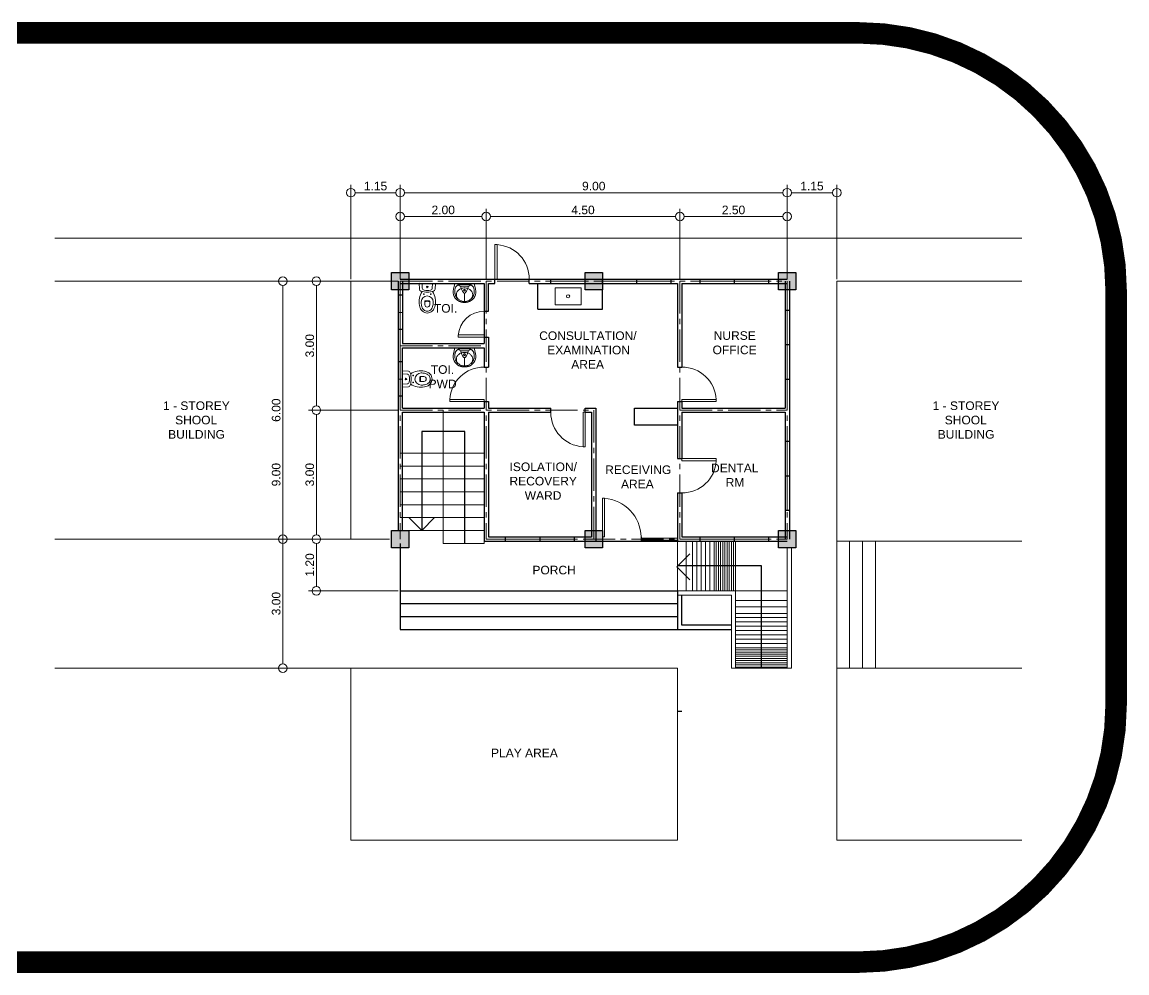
# Model space of a CAD drawing. Header units: metres. Extents: x -460 to 31334, y -1777 to 24987.
# Drawn here: x 97.22 to 122.91, y -778.43 to -756.31 of the extents above; entities that cross this region are included whole.
import ezdxf
from ezdxf.enums import TextEntityAlignment as Align

# ---------------------------------------------------------------- set-up
doc = ezdxf.new("R2010")
doc.units = ezdxf.units.M
doc.header["$MEASUREMENT"] = 0
doc.linetypes.add('CENTER2', pattern=[1.125, 0.75, -0.125, 0.125, -0.125])
doc.linetypes.add('HIDDEN', pattern=[0.375, 0.25, -0.125])
doc.layers.get('Defpoints').update_dxf_attribs({"color": 2})
for name, color, linetype, lineweight, true_color in [('00000000', 253, 'Continuous', 5, 0x828282), ('CENTERLINE', 7, 'CENTER2', 18, 0x05ff05), ('DW', 7, 'Continuous', 9, 0xff0a0a), ('DWS', 7, 'Continuous', 15, 0x0aff0a)]:
    doc.layers.add(name, color=color, linetype=linetype, lineweight=lineweight, true_color=true_color)
for name, color, linetype, lineweight in [('COLUMNS', 5, 'Continuous', 25), ('DIM', 8, 'Continuous', 5), ('fix', 8, 'Continuous', 13), ('FIXTURES AND FURNITURES', 1, 'Continuous', 20)]:
    doc.layers.add(name, color=color, linetype=linetype, lineweight=lineweight)
doc.layers.add('FURN', color=8, linetype='Continuous')
doc.layers.add('wall', color=7, linetype='Continuous')
doc.styles.get("Standard").update_dxf_attribs({"font": 'arial.ttf'})
doc.dimstyles.get("Standard").update_dxf_attribs({"dimtxt": 0.2, "dimasz": 0.2, "dimexe": 0.18, "dimexo": 0.05, "dimgap": 0.05, "dimtad": 1, "dimzin": 0, "dimdsep": 46, "dimtxsty": 'Standard', "dimblk": 'DOTBLANK', "dimcen": 0.09, "dimclrd": 256, "dimclre": 256, "dimaunit": 1, "dimadec": 6, "dimazin": 0, "dimtfac": 1, "dimtix": 1, "dimtofl": 0, "dimtmove": 0, "dimatfit": 3, "dimfxl": 1, "dimtolj": 1, "dimtzin": 0, "dimlwd": -1, "dimlwe": -1, "dimarcsym": 0})

# ---------------------------------------------------------------- blocks, each defined once
blk = doc.blocks.new('_DotBlank')
at = {"color": 0, "linetype": 'ByBlock', "lineweight": -2}
blk.add_line((-0.5, 0), (-1, 0), dxfattribs=at)
blk.add_circle((0, 0), 0.5, dxfattribs=at)
blk = doc.blocks.new('*D618')
at = {"layer": 'Defpoints', "color": 0, "transparency": 16777216}
for p in [(106.015, -762.34), (104.064, -765.34), (106.015, -765.34)]:
    blk.add_point(p, dxfattribs=at)
at = {"layer": 'DIM', "transparency": 16777216}
for p, q in [((105.965, -762.34), (103.884, -762.34)), ((104.064, -762.54), (104.064, -765.14)), ((105.965, -765.34), (103.884, -765.34))]:
    blk.add_line(p, q, dxfattribs=at)
at = {"layer": 'DIM', "transparency": 16777216, "xscale": 0.2, "yscale": 0.2, "zscale": 0.2}
for p, rotation in [((104.064, -762.34), 90), ((104.064, -765.34), 270)]:
    blk.add_blockref('_DotBlank', p, dxfattribs=dict(at, rotation=rotation))
at = {"layer": 'DIM', "color": 0, "transparency": 16777216, "insert": (103.912, -763.84), "char_height": 0.2, "attachment_point": 5, "rotation": 90}
blk.add_mtext('\\A1;3.00', dxfattribs=at)
blk = doc.blocks.new('*D619')
at = {"layer": 'Defpoints', "color": 0, "transparency": 16777216}
for p in [(106.015, -760.28), (104.865, -762.34), (106.015, -762.34)]:
    blk.add_point(p, dxfattribs=at)
at = {"layer": 'DIM', "transparency": 16777216}
for p, q in [((104.865, -762.29), (104.865, -760.1)), ((106.015, -762.29), (106.015, -760.1)), ((105.065, -760.28), (105.815, -760.28))]:
    blk.add_line(p, q, dxfattribs=at)
at = {"layer": 'DIM', "transparency": 16777216, "xscale": 0.2, "yscale": 0.2, "zscale": 0.2, "rotation": 180}
blk.add_blockref('_DotBlank', (104.865, -760.28), dxfattribs=at)
at = {"layer": 'DIM', "transparency": 16777216, "xscale": 0.2, "yscale": 0.2, "zscale": 0.2}
blk.add_blockref('_DotBlank', (106.015, -760.28), dxfattribs=at)
at = {"layer": 'DIM', "color": 0, "transparency": 16777216, "insert": (105.44, -760.128), "char_height": 0.2, "attachment_point": 5}
blk.add_mtext('\\A1;1.15', dxfattribs=at)
blk = doc.blocks.new('*D620')
at = {"layer": 'Defpoints', "color": 0, "transparency": 16777216}
for p in [(108.015, -760.835), (106.015, -762.34), (108.015, -762.34)]:
    blk.add_point(p, dxfattribs=at)
at = {"layer": 'DIM', "transparency": 16777216}
for p, q in [((106.015, -762.29), (106.015, -760.655)), ((108.015, -762.29), (108.015, -760.655)), ((106.215, -760.835), (107.815, -760.835))]:
    blk.add_line(p, q, dxfattribs=at)
at = {"layer": 'DIM', "transparency": 16777216, "xscale": 0.2, "yscale": 0.2, "zscale": 0.2, "rotation": 180}
blk.add_blockref('_DotBlank', (106.015, -760.835), dxfattribs=at)
at = {"layer": 'DIM', "transparency": 16777216, "xscale": 0.2, "yscale": 0.2, "zscale": 0.2}
blk.add_blockref('_DotBlank', (108.015, -760.835), dxfattribs=at)
at = {"layer": 'DIM', "color": 0, "transparency": 16777216, "insert": (107.015, -760.683), "char_height": 0.2, "attachment_point": 5}
blk.add_mtext('\\A1;2.00', dxfattribs=at)
blk = doc.blocks.new('*D621')
at = {"layer": 'Defpoints', "color": 0, "transparency": 16777216}
for p in [(112.515, -760.835), (108.015, -762.34), (112.515, -762.34)]:
    blk.add_point(p, dxfattribs=at)
at = {"layer": 'DIM', "transparency": 16777216}
for p, q in [((108.015, -762.29), (108.015, -760.655)), ((112.515, -762.29), (112.515, -760.655)), ((108.215, -760.835), (112.315, -760.835))]:
    blk.add_line(p, q, dxfattribs=at)
at = {"layer": 'DIM', "transparency": 16777216, "xscale": 0.2, "yscale": 0.2, "zscale": 0.2, "rotation": 180}
blk.add_blockref('_DotBlank', (108.015, -760.835), dxfattribs=at)
at = {"layer": 'DIM', "transparency": 16777216, "xscale": 0.2, "yscale": 0.2, "zscale": 0.2}
blk.add_blockref('_DotBlank', (112.515, -760.835), dxfattribs=at)
at = {"layer": 'DIM', "color": 0, "transparency": 16777216, "insert": (110.265, -760.683), "char_height": 0.2, "attachment_point": 5}
blk.add_mtext('\\A1;4.50', dxfattribs=at)
blk = doc.blocks.new('*D622')
at = {"layer": 'Defpoints', "color": 0, "transparency": 16777216}
for p in [(115.015, -760.835), (112.515, -762.34), (115.015, -762.34)]:
    blk.add_point(p, dxfattribs=at)
at = {"layer": 'DIM', "transparency": 16777216}
for p, q in [((112.515, -762.29), (112.515, -760.655)), ((115.015, -762.29), (115.015, -760.655)), ((112.715, -760.835), (114.815, -760.835))]:
    blk.add_line(p, q, dxfattribs=at)
at = {"layer": 'DIM', "transparency": 16777216, "xscale": 0.2, "yscale": 0.2, "zscale": 0.2, "rotation": 180}
blk.add_blockref('_DotBlank', (112.515, -760.835), dxfattribs=at)
at = {"layer": 'DIM', "transparency": 16777216, "xscale": 0.2, "yscale": 0.2, "zscale": 0.2}
blk.add_blockref('_DotBlank', (115.015, -760.835), dxfattribs=at)
at = {"layer": 'DIM', "color": 0, "transparency": 16777216, "insert": (113.765, -760.683), "char_height": 0.2, "attachment_point": 5}
blk.add_mtext('\\A1;2.50', dxfattribs=at)
blk = doc.blocks.new('*D623')
at = {"layer": 'Defpoints', "color": 0, "transparency": 16777216}
for p in [(115.015, -760.28), (115.015, -760.655), (106.015, -760.835)]:
    blk.add_point(p, dxfattribs=at)
at = {"layer": 'DIM', "transparency": 16777216}
for p, q in [((106.015, -760.785), (106.015, -760.1)), ((115.015, -760.605), (115.015, -760.1)), ((106.215, -760.28), (114.815, -760.28))]:
    blk.add_line(p, q, dxfattribs=at)
at = {"layer": 'DIM', "transparency": 16777216, "xscale": 0.2, "yscale": 0.2, "zscale": 0.2, "rotation": 180}
blk.add_blockref('_DotBlank', (106.015, -760.28), dxfattribs=at)
at = {"layer": 'DIM', "transparency": 16777216, "xscale": 0.2, "yscale": 0.2, "zscale": 0.2}
blk.add_blockref('_DotBlank', (115.015, -760.28), dxfattribs=at)
at = {"layer": 'DIM', "color": 0, "transparency": 16777216, "insert": (110.515, -760.128), "char_height": 0.2, "attachment_point": 5}
blk.add_mtext('\\A1;9.00', dxfattribs=at)
blk = doc.blocks.new('*D624')
at = {"layer": 'Defpoints', "color": 0, "transparency": 16777216}
for p in [(115.015, -760.28), (115.015, -762.34), (116.165, -762.34)]:
    blk.add_point(p, dxfattribs=at)
at = {"layer": 'DIM', "transparency": 16777216}
for p, q in [((115.015, -762.29), (115.015, -760.1)), ((116.165, -762.29), (116.165, -760.1)), ((115.965, -760.28), (115.215, -760.28))]:
    blk.add_line(p, q, dxfattribs=at)
at = {"layer": 'DIM', "transparency": 16777216, "xscale": 0.2, "yscale": 0.2, "zscale": 0.2, "rotation": 180}
blk.add_blockref('_DotBlank', (115.015, -760.28), dxfattribs=at)
at = {"layer": 'DIM', "transparency": 16777216, "xscale": 0.2, "yscale": 0.2, "zscale": 0.2}
blk.add_blockref('_DotBlank', (116.165, -760.28), dxfattribs=at)
at = {"layer": 'DIM', "color": 0, "transparency": 16777216, "insert": (115.59, -760.128), "char_height": 0.2, "attachment_point": 5}
blk.add_mtext('\\A1;1.15', dxfattribs=at)
blk = doc.blocks.new('*D625')
at = {"layer": 'Defpoints', "color": 0, "transparency": 16777216}
for p in [(106.015, -765.34), (104.064, -768.34), (105.815, -768.34)]:
    blk.add_point(p, dxfattribs=at)
at = {"layer": 'DIM', "transparency": 16777216}
for p, q in [((105.965, -765.34), (103.884, -765.34)), ((104.064, -765.54), (104.064, -768.14)), ((105.765, -768.34), (103.884, -768.34))]:
    blk.add_line(p, q, dxfattribs=at)
at = {"layer": 'DIM', "transparency": 16777216, "xscale": 0.2, "yscale": 0.2, "zscale": 0.2}
for p, rotation in [((104.064, -765.34), 90), ((104.064, -768.34), 270)]:
    blk.add_blockref('_DotBlank', p, dxfattribs=dict(at, rotation=rotation))
at = {"layer": 'DIM', "color": 0, "transparency": 16777216, "insert": (103.912, -766.84), "char_height": 0.2, "attachment_point": 5, "rotation": 90}
blk.add_mtext('\\A1;3.00', dxfattribs=at)
blk = doc.blocks.new('*D626')
at = {"layer": 'Defpoints', "color": 0, "transparency": 16777216}
for p in [(105.815, -768.34), (104.064, -769.54), (106.015, -769.54)]:
    blk.add_point(p, dxfattribs=at)
at = {"layer": 'DIM', "transparency": 16777216}
for p, q in [((105.765, -768.34), (103.884, -768.34)), ((104.064, -768.54), (104.064, -769.34)), ((105.965, -769.54), (103.884, -769.54))]:
    blk.add_line(p, q, dxfattribs=at)
at = {"layer": 'DIM', "transparency": 16777216, "xscale": 0.2, "yscale": 0.2, "zscale": 0.2}
for p, rotation in [((104.064, -768.34), 90), ((104.064, -769.54), 270)]:
    blk.add_blockref('_DotBlank', p, dxfattribs=dict(at, rotation=rotation))
at = {"layer": 'DIM', "color": 0, "transparency": 16777216, "insert": (103.912, -768.94), "char_height": 0.2, "attachment_point": 5, "rotation": 90}
blk.add_mtext('\\A1;1.20', dxfattribs=at)
blk = doc.blocks.new('*D627')
at = {"layer": 'Defpoints', "color": 0, "transparency": 16777216}
for p in [(104.865, -768.34), (103.282, -771.34), (104.865, -771.34)]:
    blk.add_point(p, dxfattribs=at)
at = {"layer": 'DIM', "transparency": 16777216}
for p, q in [((104.815, -768.34), (103.102, -768.34)), ((103.282, -768.54), (103.282, -771.14)), ((104.815, -771.34), (103.102, -771.34))]:
    blk.add_line(p, q, dxfattribs=at)
at = {"layer": 'DIM', "transparency": 16777216, "xscale": 0.2, "yscale": 0.2, "zscale": 0.2}
for p, rotation in [((103.282, -768.34), 90), ((103.282, -771.34), 270)]:
    blk.add_blockref('_DotBlank', p, dxfattribs=dict(at, rotation=rotation))
at = {"layer": 'DIM', "color": 0, "transparency": 16777216, "insert": (103.13, -769.84), "char_height": 0.2, "attachment_point": 5, "rotation": 90}
blk.add_mtext('\\A1;3.00', dxfattribs=at)
blk = doc.blocks.new('*D628')
at = {"layer": '00000000', "transparency": 16777216}
for p, q in [((104.014, -762.34), (103.102, -762.34)), ((103.282, -768.14), (103.282, -762.54)), ((104.014, -768.34), (103.102, -768.34))]:
    blk.add_line(p, q, dxfattribs=at)
at = {"layer": 'Defpoints', "color": 0, "transparency": 16777216}
for p in [(103.282, -762.34), (104.064, -762.34), (104.064, -768.34)]:
    blk.add_point(p, dxfattribs=at)
at = {"layer": '00000000', "transparency": 16777216, "xscale": 0.2, "yscale": 0.2, "zscale": 0.2}
for p, rotation in [((103.282, -762.34), 90), ((103.282, -768.34), 270)]:
    blk.add_blockref('_DotBlank', p, dxfattribs=dict(at, rotation=rotation))
at = {"layer": '00000000', "color": 0, "transparency": 16777216, "insert": (103.13, -765.34), "char_height": 0.2, "attachment_point": 5, "rotation": 90}
blk.add_mtext('\\A1;6.00', dxfattribs=at)
blk = doc.blocks.new('*D629')
at = {"layer": 'Defpoints', "color": 0, "transparency": 16777216}
for p in [(104.064, -762.34), (103.282, -771.34), (104.865, -771.34)]:
    blk.add_point(p, dxfattribs=at)
at = {"layer": 'DIM', "transparency": 16777216}
for p, q in [((104.014, -762.34), (103.102, -762.34)), ((103.282, -762.54), (103.282, -771.14)), ((104.815, -771.34), (103.102, -771.34))]:
    blk.add_line(p, q, dxfattribs=at)
at = {"layer": 'DIM', "transparency": 16777216, "xscale": 0.2, "yscale": 0.2, "zscale": 0.2}
for p, rotation in [((103.282, -762.34), 90), ((103.282, -771.34), 270)]:
    blk.add_blockref('_DotBlank', p, dxfattribs=dict(at, rotation=rotation))
at = {"layer": 'DIM', "color": 0, "transparency": 16777216, "insert": (103.13, -766.84), "char_height": 0.2, "attachment_point": 5, "rotation": 90}
blk.add_mtext('\\A1;9.00', dxfattribs=at)
blk = doc.blocks.new('A$C760102CB')
at = {"layer": 'fix', "transparency": 33554687}
for p, q in [((0.071, 0.69), (0.077, 0.579)), ((0.308, 0.578), (0.315, 0.69))]:
    blk.add_line(p, q, dxfattribs=at)
for points in [[(0.011, 0.552, 0.313572), (0.046, 0.507, 0.148983), (0.339, 0.506, 0.313572), (0.374, 0.551), (0.383, 0.69), (0.003, 0.69)], [(0.333, 0.256, 0.997252), (0.051, 0.257, 0.054268), (0.059, 0.177, 0.040235), (0.075, 0.124, 0.119968), (0.112, 0.071, 0.181516), (0.191, 0.041, 0.181516), (0.271, 0.07, 0.119968), (0.308, 0.123, 0.040235), (0.325, 0.177, 0.054268)], [(0.248, 0.271, 0.353967), (0.24, 0.281, 0.105376), (0.143, 0.281, 0.353967), (0.135, 0.272), (0.135, 0.193, 1), (0.248, 0.193)]]:
    blk.add_lwpolyline(points, format="xyb", close=True, dxfattribs=at)
blk.add_lwpolyline([(0.072, 0.5, 0.204199), (0.009, 0.177, 0.040235), (0.028, 0.115, 0.119968), (0.078, 0.043, 0.181516), (0.191, 0, 0.181516), (0.304, 0.042, 0.119968), (0.356, 0.114, 0.040235), (0.374, 0.176, 0.204199), (0.313, 0.499)], format="xyb", dxfattribs=at)
for centre, radius in [((0.193, 0.607), 0.0175), ((0.112, 0.44), 0.0075), ((0.272, 0.44), 0.0075)]:
    blk.add_circle(centre, radius, dxfattribs=at)
for centre, radius, start, end in [((0.127, 0.582), 0.05, 183.2724, 260.6544), ((0.194, 0.987), 0.461, 260.6544, 279.0654), ((0.259, 0.581), 0.05, 279.0654, 356.4474), ((0.191, 0.053), 0.219, 74.9202, 104.7996)]:
    blk.add_arc(centre, radius, start, end, dxfattribs=at)
blk = doc.blocks.new('A$C1BDC7D92')
at = {"layer": 'fix', "linetype": 'Continuous', "transparency": 33554687}
for p, q in [((0.043, 0.479), (0.007, 0.332)), ((0.523, 0.479), (0.043, 0.479)), ((0.523, 0.479), (0.558, 0.332))]:
    blk.add_line(p, q, dxfattribs=at)
at = {"layer": 'fix', "transparency": 33554687}
for p, q in [((0.193, 0.402), (0.122, 0.438)), ((0.372, 0.402), (0.443, 0.438))]:
    blk.add_line(p, q, dxfattribs=at)
at = {"layer": 'fix', "linetype": 'Continuous', "transparency": 33554687}
for points in [[(0.138, 0.075), (0.127, 0.083), (0.118, 0.091), (0.11, 0.099), (0.11, 0.099), (0.101, 0.108), (0.094, 0.118), (0.086, 0.127), (0.079, 0.137), (0.073, 0.148), (0.067, 0.159), (0.061, 0.17), (0.057, 0.181), (0.057, 0.181), (0.052, 0.193), (0.049, 0.204), (0.045, 0.216), (0.043, 0.229), (0.041, 0.241), (0.039, 0.253), (0.038, 0.266), (0.038, 0.278), (0.038, 0.278), (0.039, 0.291), (0.04, 0.304), (0.041, 0.316), (0.043, 0.328), (0.046, 0.34), (0.049, 0.352), (0.053, 0.362), (0.057, 0.372), (0.057, 0.372), (0.061, 0.382), (0.066, 0.39), (0.071, 0.398), (0.076, 0.405), (0.082, 0.412), (0.089, 0.418), (0.095, 0.423), (0.102, 0.428), (0.102, 0.428), (0.109, 0.432), (0.117, 0.436), (0.125, 0.439), (0.132, 0.442), (0.14, 0.445), (0.148, 0.447), (0.156, 0.449), (0.164, 0.45), (0.164, 0.45), (0.171, 0.451), (0.178, 0.452), (0.185, 0.452), (0.192, 0.453), (0.199, 0.453), (0.206, 0.453), (0.213, 0.453), (0.22, 0.453), (0.22, 0.453), (0.228, 0.453), (0.235, 0.453), (0.243, 0.453), (0.251, 0.453), (0.258, 0.453), (0.266, 0.453), (0.273, 0.453), (0.281, 0.453), (0.281, 0.453), (0.288, 0.453), (0.295, 0.453), (0.302, 0.453), (0.309, 0.453), (0.315, 0.453), (0.322, 0.453), (0.329, 0.453), (0.337, 0.453), (0.337, 0.453), (0.344, 0.453), (0.352, 0.453), (0.359, 0.453), (0.367, 0.453), (0.375, 0.453), (0.383, 0.452), (0.391, 0.451), (0.4, 0.45), (0.4, 0.45), (0.408, 0.449), (0.416, 0.447), (0.424, 0.445), (0.432, 0.442), (0.44, 0.439), (0.448, 0.436), (0.456, 0.432), (0.463, 0.428), (0.463, 0.428), (0.47, 0.423), (0.476, 0.418), (0.483, 0.412), (0.489, 0.405), (0.494, 0.398), (0.499, 0.39), (0.504, 0.382), (0.509, 0.372), (0.509, 0.372), (0.513, 0.362), (0.516, 0.352), (0.519, 0.34), (0.522, 0.328), (0.524, 0.316), (0.526, 0.304), (0.527, 0.291), (0.527, 0.278), (0.527, 0.278), (0.527, 0.266), (0.526, 0.253), (0.524, 0.241), (0.522, 0.229), (0.52, 0.216), (0.517, 0.204), (0.513, 0.193), (0.509, 0.181), (0.509, 0.181), (0.504, 0.17), (0.498, 0.159), (0.492, 0.148), (0.486, 0.137), (0.479, 0.127), (0.472, 0.118), (0.464, 0.108), (0.455, 0.099), (0.455, 0.099), (0.447, 0.091), (0.438, 0.083), (0.427, 0.075)], [(0.283, 0.234), (0.283, 0.169), (0.283, 0.103), (0.283, 0.025)]]:
    blk.add_lwpolyline(points, dxfattribs=at)
blk.add_lwpolyline([(0.283, 0.025, -0.082757), (0.203, 0.039, -0.090524), (0.138, 0.075, -0.104224), (0.093, 0.132, -0.116526), (0.078, 0.195, -0.116526), (0.093, 0.258, -0.104224), (0.138, 0.314, -0.090524), (0.203, 0.35, -0.082757), (0.283, 0.364, -0.082757), (0.362, 0.35, -0.090524), (0.427, 0.314, -0.104224), (0.472, 0.258, -0.116526), (0.487, 0.195, -0.116526), (0.472, 0.132, -0.104224), (0.427, 0.075, -0.090524), (0.362, 0.039, -0.082757)], format="xyb", close=True, dxfattribs=at)
blk.add_lwpolyline([(0.31, 0.247, 0.133789), (0.375, 0.393, 0.453405), (0.363, 0.406), (0.202, 0.406, 0.453405), (0.19, 0.393, 0.133789), (0.255, 0.247)], format="xyb", dxfattribs=at)
at = {"layer": 'fix', "transparency": 33554687}
for points in [[(0.16, 0.025), (0.17, 0.021), (0.18, 0.018), (0.188, 0.015), (0.195, 0.013), (0.202, 0.011), (0.208, 0.01), (0.214, 0.009), (0.219, 0.008), (0.225, 0.007), (0.231, 0.006), (0.238, 0.005), (0.245, 0.004), (0.253, 0.003), (0.262, 0.002), (0.271, 0.001), (0.283, 0)], [(0.405, 0.025), (0.395, 0.021), (0.386, 0.018), (0.377, 0.015), (0.37, 0.013), (0.363, 0.011), (0.357, 0.01), (0.351, 0.009), (0.346, 0.008), (0.34, 0.007), (0.334, 0.006), (0.327, 0.005), (0.32, 0.004), (0.312, 0.003), (0.304, 0.002), (0.294, 0.001), (0.283, 0)]]:
    blk.add_lwpolyline(points, dxfattribs=at)
at = {"layer": 'fix', "linetype": 'Continuous', "transparency": 33554687}
for radius in [0.0264, 0.0185]:
    blk.add_circle((0.283, 0.307), radius, dxfattribs=at)
for centre, radius, start, end in [((0.267, 0.269), 0.267, 166.4993, 246.3994), ((0.298, 0.269), 0.267, 293.6006, 13.5007), ((0.283, 0.269), 0.0353, 219.2954, 320.7046)]:
    blk.add_arc(centre, radius, start, end, dxfattribs=at)
at = {"layer": 'fix', "transparency": 33554687, "text_generation_flag": 4, "flags": 1}
for tag, p in [('ASCATNO', (0.283, 0.479)), ('ASCOLOR', (0.283, 0.469)), ('ASNAME', (0.283, 0.474))]:
    blk.add_attdef(tag, text='', height=0.00294, rotation=180, dxfattribs=at).set_placement(p, align=Align.MIDDLE)

msp = doc.modelspace()

# ---------------------------------------------------------------- hatches: boundary and pattern name
at = {"layer": 'COLUMNS'}
h = msp.add_hatch(color=256, dxfattribs=at)
h.dxf.hatch_style = 1
h.paths.add_polyline_path([(105.81521, -762.13964), (106.21521, -762.13964), (106.21521, -762.53964), (105.81521, -762.53964)])
h = msp.add_hatch(color=256, dxfattribs=at)
h.dxf.hatch_style = 1
h.paths.add_polyline_path([(110.31521, -762.13964), (110.71521, -762.13964), (110.71521, -762.53964), (110.31521, -762.53964)])
h = msp.add_hatch(color=256, dxfattribs=at)
h.dxf.hatch_style = 1
h.paths.add_polyline_path([(114.81521, -762.13964), (115.21521, -762.13964), (115.21521, -762.53964), (114.81521, -762.53964)])
h = msp.add_hatch(color=256, dxfattribs=at)
h.dxf.hatch_style = 1
h.paths.add_polyline_path([(105.81521, -768.13964), (106.21521, -768.13964), (106.21521, -768.53964), (105.81521, -768.53964)])
h = msp.add_hatch(color=256, dxfattribs=at)
h.dxf.hatch_style = 1
h.paths.add_polyline_path([(110.31521, -768.13964), (110.71521, -768.13964), (110.71521, -768.53964), (110.31521, -768.53964)])
h = msp.add_hatch(color=256, dxfattribs=at)
h.dxf.hatch_style = 1
h.paths.add_polyline_path([(114.81521, -768.13964), (115.21521, -768.13964), (115.21521, -768.53964), (114.81521, -768.53964)])

# ---------------------------------------------------------------- linework, layer by layer
at = {"color": 3, "linetype": 'HIDDEN', "ltscale": 10, "true_color": 0x14ff14, "const_width": 0.5}
msp.add_lwpolyline([(86.99387, -756.56186), (116.66337, -756.56186, -0.41421356), (122.66337, -762.56186), (122.66337, -772.18067, -0.41421356), (116.66337, -778.18067), (86.99387, -778.18067, -0.41421356), (80.99387, -772.18067), (80.99387, -762.56186, -0.41421356)], format="xyb", close=True, dxfattribs=at)
at = {"color": 13, "true_color": 0xf45b43}
for points in [[(109.21521, -762.98964), (109.21521, -762.38964)], [(110.71521, -762.98964), (110.71521, -762.53964)], [(109.21521, -762.98964), (110.71521, -762.98964)], [(112.46521, -765.68964), (111.46521, -765.68964), (111.46521, -765.28964), (112.46521, -765.28964)], [(106.01521, -768.43964), (106.01521, -769.53964)], [(106.01521, -769.53964), (106.01521, -770.43964)], [(106.01521, -769.53964), (112.46521, -769.53964)], [(112.46521, -769.53964), (112.46521, -770.43964)], [(106.01521, -769.83964), (112.46521, -769.83964)], [(106.01521, -770.13964), (112.46521, -770.13964)], [(106.01521, -770.43964), (112.46521, -770.43964)]]:
    msp.add_lwpolyline(points, dxfattribs=at)
at = {"color": 13, "lineweight": 9, "ltscale": 10, "true_color": 0xf45b43}
for points in [[(107.01521, -766.33964), (107.01521, -765.33964)], [(107.01521, -766.33964), (106.01521, -766.33964)], [(107.96521, -766.33964), (107.01521, -766.33964)], [(107.01521, -766.33964), (107.01521, -768.43964)], [(107.96521, -766.63964), (107.01521, -766.63964)], [(107.96521, -766.93964), (107.01521, -766.93964)], [(107.96521, -767.23964), (107.01521, -767.23964)], [(107.96521, -767.53964), (107.01521, -767.53964)], [(107.96521, -767.83964), (107.01521, -767.83964)], [(107.96521, -768.13964), (107.01521, -768.13964)], [(107.96521, -768.43964), (107.01521, -768.43964)], [(107.96521, -768.38964), (107.96521, -768.43964)]]:
    msp.add_lwpolyline(points, dxfattribs=at)
at = {"color": 252, "true_color": 0x8c8c8c}
for points in [[(107.51521, -768.43964), (107.51521, -765.83964), (106.51521, -765.83964), (106.51521, -768.13964)], [(114.41521, -771.31609), (114.41521, -768.96464), (112.46521, -768.96464)], [(113.71521, -770.33964), (112.56521, -770.33964), (112.56521, -769.63964)], [(112.46521, -770.43964), (113.71521, -770.43964)]]:
    msp.add_lwpolyline(points, dxfattribs=at)
at = {"color": 13, "linetype": 'HIDDEN', "lineweight": 9, "ltscale": 10, "true_color": 0xf45b43}
for points in [[(107.01521, -766.63964), (106.01521, -766.63964)], [(107.01521, -766.93964), (106.01521, -766.93964)], [(107.01521, -767.23964), (106.01521, -767.23964)], [(107.01521, -767.53964), (106.01521, -767.53964)], [(107.01521, -767.83964), (106.01521, -767.83964)], [(107.01521, -768.13964), (106.01521, -768.13964)]]:
    msp.add_lwpolyline(points, dxfattribs=at)
for points in [[(106.81521, -767.83964), (106.51521, -768.13964), (106.21521, -767.83964)], [(112.74973, -769.28302), (112.44973, -768.98302), (112.74973, -768.68302)]]:
    msp.add_lwpolyline(points)
at = {"color": 252, "lineweight": 5, "true_color": 0x8c8c8c}
for points in [[(112.46521, -768.38964), (112.46521, -769.53964)], [(112.66521, -769.53964), (112.66521, -768.38964)], [(112.81521, -769.53964), (112.81521, -768.38964)], [(112.91521, -769.53964), (112.91521, -768.38964)], [(113.01521, -769.53964), (113.01521, -768.38964)], [(113.11521, -769.53964), (113.11521, -768.38964)], [(113.21521, -769.53964), (113.21521, -768.38964)], [(113.31521, -769.53964), (113.31521, -768.38964)], [(113.36521, -769.53964), (113.36521, -768.38964)], [(113.41521, -769.53964), (113.41521, -768.38964)], [(113.46521, -769.53964), (113.46521, -768.38964)], [(113.51521, -769.53964), (113.51521, -768.38964)], [(113.56521, -769.53964), (113.56521, -768.38964)], [(113.61521, -769.53964), (113.61521, -768.38964)], [(113.66521, -769.53964), (113.66521, -768.38964)], [(113.71521, -769.53964), (113.71521, -768.38964)], [(113.76521, -769.53964), (113.76521, -768.38964)], [(113.81521, -769.53964), (113.81521, -768.38964)], [(113.81521, -769.53964), (115.01521, -769.53964)], [(113.81521, -769.76609), (115.01521, -769.76609)], [(113.81521, -769.91609), (115.01521, -769.91609)], [(113.81521, -770.06609), (115.01521, -770.06609)], [(113.81521, -770.16609), (115.01521, -770.16609)], [(113.81521, -770.26609), (115.01521, -770.26609)], [(113.81521, -770.36609), (115.01521, -770.36609)], [(113.81521, -770.46609), (115.01521, -770.46609)], [(113.81521, -770.56609), (115.01521, -770.56609)], [(113.81521, -770.66609), (115.01521, -770.66609)], [(113.81521, -770.76609), (115.01521, -770.76609)], [(113.81521, -770.86609), (115.01521, -770.86609)], [(113.81521, -770.91609), (115.01521, -770.91609)], [(113.81521, -770.96609), (115.01521, -770.96609)], [(113.81521, -771.01609), (115.01521, -771.01609)], [(113.81521, -771.06609), (115.01521, -771.06609)], [(113.81521, -771.11609), (115.01521, -771.11609)], [(113.81521, -771.16609), (115.01521, -771.16609)], [(113.81521, -771.21609), (115.01521, -771.21609)], [(113.81521, -771.26609), (115.01521, -771.26609)], [(113.81521, -771.31609), (115.01521, -771.31609)], [(113.81521, -771.33964), (115.01521, -771.33964)]]:
    msp.add_lwpolyline(points, dxfattribs=at)
at = {"color": 13, "lineweight": 5, "true_color": 0xf45b43}
for points in [[(115.11521, -768.53964), (115.11521, -771.33964), (115.01521, -771.33964), (115.01521, -768.53964)], [(112.46521, -769.53964), (113.81521, -769.53964), (113.81521, -771.33964), (113.71521, -771.33964), (113.71521, -769.63964), (112.46521, -769.63964)]]:
    msp.add_lwpolyline(points, dxfattribs=at)
at = {"layer": '00000000', "color": 252, "true_color": 0x8c8c8c}
for points in [[(97.98635, -761.33964), (120.47217, -761.33964)], [(104.86521, -771.33964), (104.86521, -775.33964), (112.46521, -775.33964), (112.46521, -771.33964)], [(116.16521, -771.33964), (116.16521, -775.33964), (120.47217, -775.33964)]]:
    msp.add_lwpolyline(points, dxfattribs=at)
at = {"layer": '00000000', "color": 1, "true_color": 0xff1414}
for points in [[(104.86521, -762.33964), (97.98635, -762.33964)], [(104.86521, -768.33964), (104.86521, -762.33964)], [(116.16521, -762.33964), (120.47217, -762.33964)], [(116.16521, -762.33964), (116.16521, -771.33964)], [(104.86521, -768.33964), (97.98635, -768.33964)], [(116.16521, -768.38964), (120.47217, -768.38964)], [(116.46521, -768.38964), (116.46521, -771.33964)], [(116.76521, -768.38964), (116.76521, -771.33964)], [(117.06521, -768.38964), (117.06521, -771.33964)], [(97.98635, -771.33964), (104.86521, -771.33964)], [(112.46521, -771.33964), (104.86521, -771.33964)], [(116.16521, -771.33964), (120.47217, -771.33964)]]:
    msp.add_lwpolyline(points, dxfattribs=at)
at = {"layer": 'CENTERLINE'}
for points in [[(106.01521, -762.33964), (115.01521, -762.33964)], [(106.01521, -762.33964), (106.01521, -768.33964)], [(108.01521, -762.33964), (108.01521, -768.33964)], [(112.51521, -762.33964), (112.51521, -768.33964)], [(115.01521, -762.33964), (115.01521, -768.33964)], [(106.01521, -763.83964), (108.01521, -763.83964)], [(106.01521, -765.33964), (110.51521, -765.33964)], [(110.51521, -765.33964), (110.51521, -768.33964)], [(112.51521, -765.33964), (115.01521, -765.33964)], [(108.01521, -768.33964), (115.01521, -768.33964)]]:
    msp.add_lwpolyline(points, dxfattribs=at)
at = {"layer": 'COLUMNS'}
for points in [[(105.81521, -762.13964), (106.21521, -762.13964), (106.21521, -762.53964), (105.81521, -762.53964)], [(110.31521, -762.13964), (110.71521, -762.13964), (110.71521, -762.53964), (110.31521, -762.53964)], [(114.81521, -762.13964), (115.21521, -762.13964), (115.21521, -762.53964), (114.81521, -762.53964)], [(105.81521, -768.13964), (106.21521, -768.13964), (106.21521, -768.53964), (105.81521, -768.53964)], [(110.31521, -768.13964), (110.71521, -768.13964), (110.71521, -768.53964), (110.31521, -768.53964)], [(114.81521, -768.13964), (115.21521, -768.13964), (115.21521, -768.53964), (114.81521, -768.53964)]]:
    msp.add_lwpolyline(points, close=True, dxfattribs=at)
at = {"layer": 'DW'}
for points in [[(108.21521, -762.28964), (108.21521, -761.48964), (108.26521, -761.48964), (108.26521, -762.28964)], [(107.96521, -763.63964), (107.36521, -763.63964), (107.36521, -763.58964), (107.96521, -763.58964)], [(107.96521, -765.13964), (107.16521, -765.13964), (107.16521, -765.08964), (107.96521, -765.08964)], [(112.56521, -765.13964), (113.36521, -765.13964), (113.36521, -765.08964), (112.56521, -765.08964)], [(110.31521, -765.38964), (110.31521, -766.18964), (110.26521, -766.18964), (110.26521, -765.38964)], [(112.56521, -766.46464), (113.36521, -766.46464), (113.36521, -766.51464), (112.56521, -766.51464)], [(110.71521, -768.28964), (110.76521, -768.28964), (110.76521, -767.38964), (110.71521, -767.38964)], [(112.46521, -768.36464), (112.46521, -768.31464), (111.61521, -768.31464), (111.61521, -768.36464)]]:
    msp.add_lwpolyline(points, close=True, dxfattribs=at)
for points in [[(109.51521, -762.33964), (110.31521, -762.33964)], [(110.71521, -762.33964), (112.31521, -762.33964)], [(111.51521, -762.38964), (111.51521, -762.28964)], [(112.99021, -762.33964), (114.59021, -762.33964)], [(113.79021, -762.38964), (113.79021, -762.28964)], [(106.01521, -762.66464), (106.01521, -763.46464)], [(115.01521, -763.01464), (115.01521, -764.61464)], [(106.06521, -763.06464), (105.96521, -763.06464)], [(114.96521, -763.81464), (115.06521, -763.81464)], [(106.01521, -765.01464), (106.01521, -764.21464)], [(106.06521, -764.61464), (105.96521, -764.61464)], [(115.01521, -766.06464), (115.01521, -767.66464)], [(114.96521, -766.86464), (115.06521, -766.86464)], [(108.46521, -768.33964), (110.06521, -768.33964)], [(109.26521, -768.38964), (109.26521, -768.28964)], [(112.99021, -768.33964), (114.59021, -768.33964)], [(113.79021, -768.38964), (113.79021, -768.28964)]]:
    msp.add_lwpolyline(points, dxfattribs=at)
at = {"layer": 'DWS'}
for points in [[(108.26521, -761.48964, -0.39758741), (109.01521, -762.28964, -0.24495384)], [(107.36484, -763.60179, -0.39758741), (107.96447, -763.03964, -0.39758741)], [(107.16521, -765.08964, -0.39758741), (107.96521, -764.33964, -0.24495384)], [(113.36521, -765.08964, 0.39758741), (112.56521, -764.33964, 0.24495384)], [(110.26521, -766.18964, -0.39758741), (109.51521, -765.38964, -0.24495384)], [(113.36521, -766.51464, -0.39758741), (112.56521, -767.26464, -0.24495384)], [(110.76631, -767.38964, -0.38521263), (111.61521, -768.28964, -2.65601721)]]:
    msp.add_lwpolyline(points, format="xyb", dxfattribs=at)
at = {"layer": 'FIXTURES AND FURNITURES'}
msp.add_lwpolyline([(109.61902, -762.89057), (109.61902, -762.49057), (110.21902, -762.49057), (110.21902, -762.89057)], close=True, dxfattribs=at)
msp.add_circle((109.91902, -762.69057), 0.0375, dxfattribs=at)
at = {"layer": 'wall'}
for points in [[(105.96521, -762.33964), (105.96521, -768.13964)], [(106.01521, -762.28964), (115.01521, -762.28964)], [(106.01521, -762.38964), (107.96521, -762.38964), (107.96521, -763.78964)], [(106.06521, -762.33964), (106.06521, -763.78964), (107.96521, -763.78964)], [(108.06447, -763.03964), (108.06447, -762.38964)], [(108.06447, -762.38964), (108.21521, -762.38964)], [(108.21521, -762.38964), (108.21521, -762.28964)], [(109.01521, -762.38964), (109.01521, -762.28964)], [(109.01521, -762.38964), (112.46521, -762.38964)], [(109.51521, -762.38964), (109.51521, -762.28964)], [(110.31521, -762.38964), (110.31521, -762.28964)], [(110.71521, -762.38964), (110.71521, -762.28964)], [(111.51521, -762.38964), (111.51521, -762.28964)], [(112.31521, -762.38964), (112.31521, -762.28964)], [(112.46521, -762.38964), (112.46521, -764.33964)], [(112.56521, -762.38964), (112.56521, -764.33964)], [(112.56521, -762.38964), (115.01521, -762.38964)], [(112.99021, -762.38964), (112.99021, -762.28964)], [(113.79021, -762.38964), (113.79021, -762.28964)], [(114.59021, -762.38964), (114.59021, -762.28964)], [(114.96521, -762.33964), (114.96521, -765.28964)], [(115.06521, -762.33964), (115.06521, -768.33964)], [(106.06521, -762.66464), (105.96521, -762.66464)], [(107.96447, -763.03964), (108.06447, -763.03964)], [(114.96521, -763.01464), (115.06521, -763.01464)], [(106.06521, -763.46464), (105.96521, -763.46464)], [(107.96521, -763.63964), (108.06521, -763.63964)], [(108.06521, -763.63964), (108.06521, -764.33964)], [(114.96521, -763.81464), (115.06521, -763.81464)], [(106.06521, -765.28964), (106.06521, -763.88964), (107.96521, -763.88964)], [(107.96521, -763.88964), (107.96521, -764.33964)], [(106.06521, -764.21464), (105.96521, -764.21464)], [(107.96521, -764.33964), (108.06521, -764.33964)], [(112.46521, -764.33964), (112.56521, -764.33964)], [(114.96521, -764.61464), (115.06521, -764.61464)], [(106.06521, -765.01464), (105.96521, -765.01464)], [(106.06521, -765.28964), (107.96521, -765.28964)], [(107.96521, -765.13964), (108.06521, -765.13964)], [(107.96521, -765.13964), (107.96521, -765.28964)], [(108.06521, -765.13964), (108.06521, -765.28964), (109.5152, -765.28964)], [(109.5152, -765.39259), (109.5152, -765.28964)], [(110.31521, -765.38964), (110.31521, -765.28964)], [(110.31521, -765.28964), (110.56521, -765.28964), (110.56521, -768.38964)], [(112.46521, -765.13964), (112.56521, -765.13964)], [(112.46521, -765.13964), (112.46521, -766.46464)], [(112.56521, -765.13964), (112.56521, -765.28964)], [(112.56521, -765.28964), (114.96521, -765.28964)], [(106.06521, -765.38964), (107.96521, -765.38964)], [(106.06521, -768.13964), (106.06521, -765.38964)], [(107.96521, -765.38964), (107.96521, -768.38964), (115.01521, -768.38964)], [(108.06521, -765.38964), (108.06521, -768.28964), (110.46521, -768.28964)], [(108.06521, -765.38964), (109.5152, -765.38964)], [(110.31521, -765.38964), (110.46521, -765.38964), (110.46521, -768.28964)], [(112.56521, -765.38964), (114.96521, -765.38964)], [(112.56521, -765.38964), (112.56521, -766.46464)], [(114.96521, -765.38964), (114.96521, -768.33964)], [(114.96521, -766.06464), (115.06521, -766.06464)], [(112.46521, -766.46464), (112.56521, -766.46464)], [(114.96521, -766.86464), (115.06521, -766.86464)], [(112.46521, -767.26464), (112.56521, -767.26464)], [(112.46521, -767.26464), (112.46521, -768.38964)], [(112.56687, -767.26465), (112.56521, -768.28964)], [(114.96521, -767.66464), (115.06521, -767.66464)], [(108.46521, -768.38964), (108.46521, -768.28964)], [(109.26521, -768.38964), (109.26521, -768.28964)], [(110.06521, -768.38964), (110.06521, -768.28964)], [(111.61521, -768.28964), (111.61521, -768.38964)], [(112.56521, -768.28964), (115.01521, -768.28964)], [(112.99021, -768.38964), (112.99021, -768.28964)], [(113.79021, -768.38964), (113.79021, -768.28964)], [(114.59021, -768.38964), (114.59021, -768.28964)], [(112.46521, -772.33964), (112.56521, -772.33964)]]:
    msp.add_lwpolyline(points, dxfattribs=at)

# ---------------------------------------------------------------- block references
at = {"layer": 'fix', "lineweight": 18, "transparency": 33554687, "xscale": -0.930641941635642, "yscale": 0.9306419416356418, "zscale": 0.930641941635642, "rotation": 359.999881322573}
for p in [(107.77274, -762.83504), (107.77274, -764.33504)]:
    msp.add_blockref('A$C1BDC7D92', p, dxfattribs=at)
at = {"layer": 'FURN', "lineweight": 18, "transparency": 33554687, "xscale": -1}
for p, rotation in [((106.83434, -763.08039), 359.7741805111066), ((106.75596, -764.42431), 89.77418051110658)]:
    msp.add_blockref('A$C760102CB', p, dxfattribs=dict(at, rotation=rotation))

# ---------------------------------------------------------------- texts
at = {"char_height": 0.2, "attachment_point": 1}
for s, insert in [('\\pi0.65394;TOI. ', (106.14425, -762.87116)), ('\\pi-0.21611;CONSULTATION/\\P\\pi-0.02982;EXAMINATION \\P\\pi0.52952;AREA', (109.46241, -763.5079)), ('\\pi0.43928;NURSE\\P\\pi0.41219;OFFICE ', (112.8658, -763.50375)), ('\\pi0.65394;TOI. \\P\\pi0.60244;PWD ', (106.0719, -764.29456)), ('\\pi0.13914;ISOLATION/\\P\\pi0.13818;RECOVERY \\P\\pi0.49248;WARD', (108.4174, -766.55715)), ('\\pi0.16138;RECEIVING \\P\\pi0.52952;AREA', (110.6195, -766.62584)), ('\\pi0.37475;DENTAL \\P\\pi0.71445;RM ', (112.86833, -766.58588)), ('\\pi0.42768;PORCH', (108.66114, -768.95926)), ('\\pi0.14425;PLAY AREA', (107.98241, -773.21404))]:
    msp.add_mtext_dynamic_manual_height_columns(s, width=1.820297, gutter_width=1, heights=[0], dxfattribs=dict(at, insert=insert))
at = {"layer": '00000000', "char_height": 0.2, "attachment_point": 1}
for insert in [(100.34832, -765.13597), (118.24482, -765.13597)]:
    msp.add_mtext_dynamic_manual_height_columns('\\pi0.15019;1 - STOREY \\P\\pi0.43232;SHOOL \\P\\pi0.26929;BUILDING', width=1.820297, gutter_width=1, heights=[0], dxfattribs=dict(at, insert=insert))

# ---------------------------------------------------------------- dimensions: what is measured, and where the dimension line sits
at = {"layer": '00000000', "color": 0}
dim = msp.add_linear_dim(base=(103.28188, -762.33964), p1=(104.06413, -768.33964), p2=(104.06413, -762.33964), angle=90, dimstyle='Standard', dxfattribs=at)
dim.commit()
dim.dimension.update_dxf_attribs({"geometry": '*D628', "text_midpoint": (103.12977, -765.33964)})
at = {"layer": 'DIM', "color": 0}
for base, p1, p2, picture, middle in [((106.01521, -760.27962), (104.86521, -762.33964), (106.01521, -762.33964), '*D619', (105.44021, -760.1275)), ((115.01521, -760.27962), (106.01521, -760.83541), (115.01521, -760.65541), '*D623', (110.51521, -760.1275)), ((108.01521, -760.83541), (106.01521, -762.33964), (108.01521, -762.33964), '*D620', (107.01521, -760.6833)), ((112.51521, -760.83541), (108.01521, -762.33964), (112.51521, -762.33964), '*D621', (110.26521, -760.6833)), ((115.01521, -760.83541), (112.51521, -762.33964), (115.01521, -762.33964), '*D622', (113.76521, -760.6833))]:
    dim = msp.add_linear_dim(base=base, p1=p1, p2=p2, dimstyle='Standard', dxfattribs=at)
    dim.commit()
    dim.dimension.update_dxf_attribs({"geometry": picture, "text_midpoint": middle})
for base, p1, p2, angle, picture, middle in [((115.01521, -760.27962), (116.16521, -762.33964), (115.01521, -762.33964), 180, '*D624', (115.59021, -760.1275)), ((103.28188, -771.33964), (104.06413, -762.33964), (104.86521, -771.33964), 90, '*D629', (103.12977, -766.83964)), ((104.06413, -765.33964), (106.01521, -762.33964), (106.01521, -765.33964), 90, '*D618', (103.91195, -763.83964)), ((104.06413, -768.33964), (106.01521, -765.33964), (105.81521, -768.33964), 90, '*D625', (103.91195, -766.83964)), ((103.28188, -771.33964), (104.86521, -768.33964), (104.86521, -771.33964), 90, '*D627', (103.1297, -769.83964)), ((104.06413, -769.53964), (105.81521, -768.33964), (106.01521, -769.53964), 90, '*D626', (103.91201, -768.93964))]:
    dim = msp.add_linear_dim(base=base, p1=p1, p2=p2, angle=angle, dimstyle='Standard', dxfattribs=at)
    dim.commit()
    dim.dimension.update_dxf_attribs({"geometry": picture, "text_midpoint": middle})

doc.saveas('drawing.dxf')
